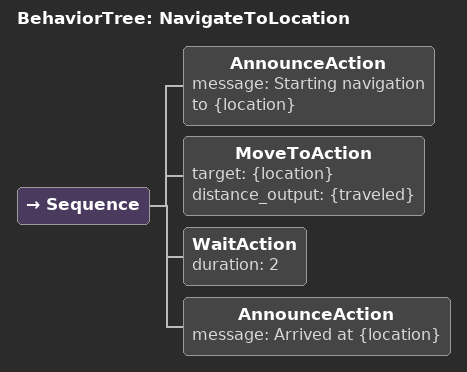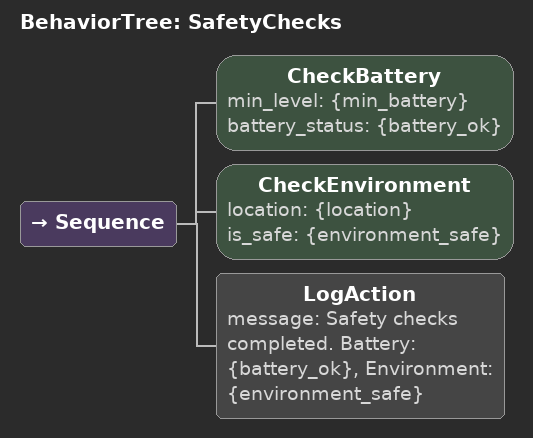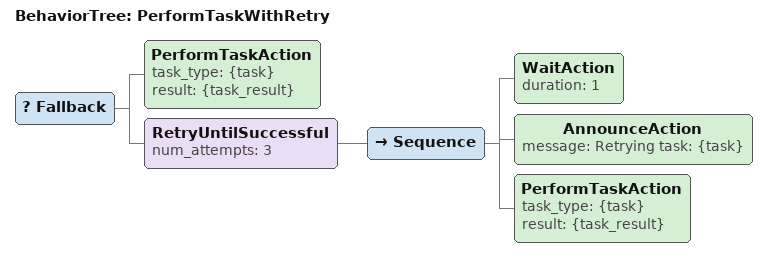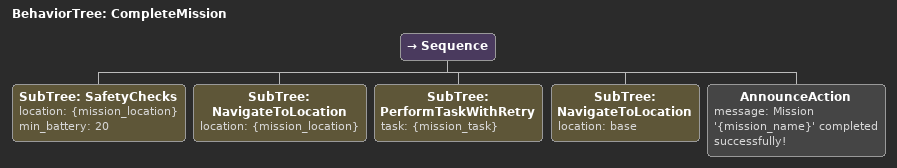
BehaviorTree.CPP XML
<?xml version="1.0"?>

<root>
  <!-- ============================================
       SUBTREE 1: Basic Navigation Sequence
       Moves to a location and performs an action
  ============================================ -->
   <BehaviorTree ID="NavigateToLocation">
    <Sequence>
      <AnnounceAction message="Starting navigation to {location}"/>
      <MoveToAction target="{location}" distance_output="{traveled}"/>
      <WaitAction duration="2"/>
      <AnnounceAction message="Arrived at {location}"/>
    </Sequence>
  </BehaviorTree>

  <!-- ============================================
       SUBTREE 2: Check Battery and Safety
       Reusable safety checks
  ============================================ -->
  <BehaviorTree ID="SafetyChecks">
    <Sequence>
      <CheckBattery min_level="{min_battery}" battery_status="{battery_ok}"/>
      <CheckEnvironment location="{location}" is_safe="{environment_safe}"/>
      <LogAction message="Safety checks completed. Battery: {battery_ok}, Environment: {environment_safe}"/>
    </Sequence>
  </BehaviorTree>

  <!-- ============================================
       SUBTREE 3: Perform Task with Retry
       Tries to perform a task with retry logic
  ============================================ -->
  <BehaviorTree ID="PerformTaskWithRetry">
    <Fallback>
      <PerformTaskAction task_type="{task}" result="{task_result}"/>
      <RetryUntilSuccessful num_attempts="3">
        <Sequence>
          <WaitAction duration="1"/>
          <AnnounceAction message="Retrying task: {task}"/>
          <PerformTaskAction task_type="{task}" result="{task_result}"/>
        </Sequence>
      </RetryUntilSuccessful>
    </Fallback>
  </BehaviorTree>

  <!-- ============================================
       SUBTREE 4: Complete Mission
       Combines multiple subtrees for a complete mission
  ============================================ -->
  <BehaviorTree ID="CompleteMission">
    <Sequence>
      <SubTree ID="SafetyChecks" location="{mission_location}" min_battery="20"/>
      <SubTree ID="NavigateToLocation" location="{mission_location}"/>
      <SubTree ID="PerformTaskWithRetry" task="{mission_task}"/>
      <SubTree ID="NavigateToLocation" location="base"/>
      <AnnounceAction message="Mission '{mission_name}' completed successfully!"/>
    </Sequence>
  </BehaviorTree>
</root>
